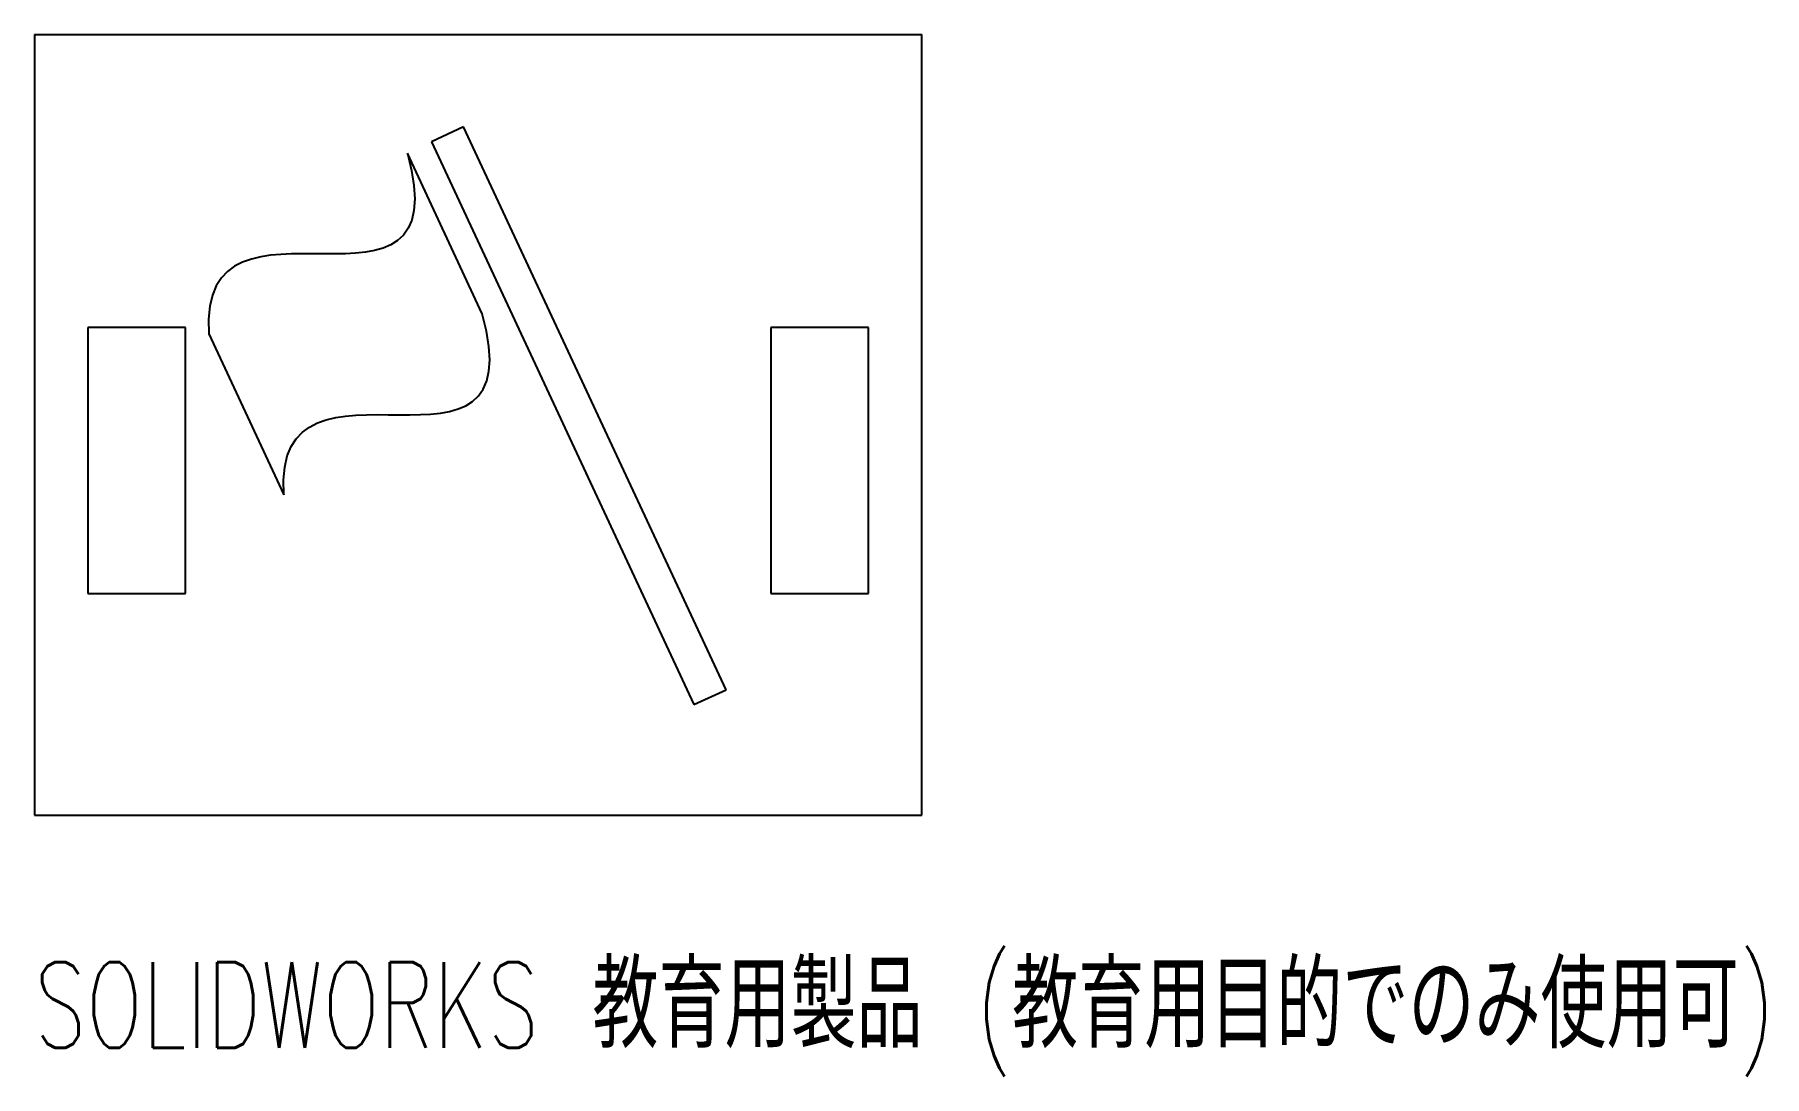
# Model space of a CAD drawing. Header units: millimetres. Extents: x -25 to 72.5, y -34.7 to 24.
import ezdxf

# ---------------------------------------------------------------- set-up
doc = ezdxf.new("R2010")
doc.units = ezdxf.units.MM
doc.styles.add('SLDTEXTSTYLE0', font='TXT', dxfattribs={"width": 0.7, "bigfont": 'bigfont'})

msp = doc.modelspace()

# ---------------------------------------------------------------- linework, layer by layer
at = {"color": 7, "linetype": 'Continuous', "lineweight": 25}
for p, q in [((-25, 24), (25, 24)), ((-25, 24), (-25, -20)), ((25, -20), (25, 24)), ((-0.823, 18.802), (-2.636, 17.957)), ((13.969, -12.919), (-0.823, 18.802)), ((-2.636, 17.957), (12.156, -13.764)), ((0.232, 8.26), (-3.994, 17.323)), ((-22, 7.5), (-22, -7.5)), ((-16.5, 7.5), (-22, 7.5)), ((-16.5, -7.5), (-16.5, 7.5)), ((-15.184, 7.132), (-10.958, -1.931)), ((22, 7.5), (16.5, 7.5)), ((16.5, 7.5), (16.5, -7.5)), ((22, -7.5), (22, 7.5)), ((-22, -7.5), (-16.5, -7.5)), ((16.5, -7.5), (22, -7.5)), ((12.156, -13.764), (13.969, -12.919)), ((-25, -20), (25, -20))]:
    msp.add_line(p, q, dxfattribs=at)
for points in [[(-3.994, 17.323), (-0.931, 6.242), (-15.83, 16.639), (-15.184, 7.132)], [(-10.958, -1.931), (-11.603, 7.575), (3.295, -2.821), (0.232, 8.26)]]:
    msp.add_open_spline(points, degree=3, dxfattribs=at)

# ---------------------------------------------------------------- texts
at = {"color": 7, "linetype": 'Continuous', "insert": (-25, -28.27), "char_height": 4.83362, "attachment_point": 1, "style": 'SLDTEXTSTYLE0'}
msp.add_mtext('SOLIDWORKS 教育用製品 (教育用目的でのみ使用可)', dxfattribs=at)

doc.saveas('drawing.dxf')
